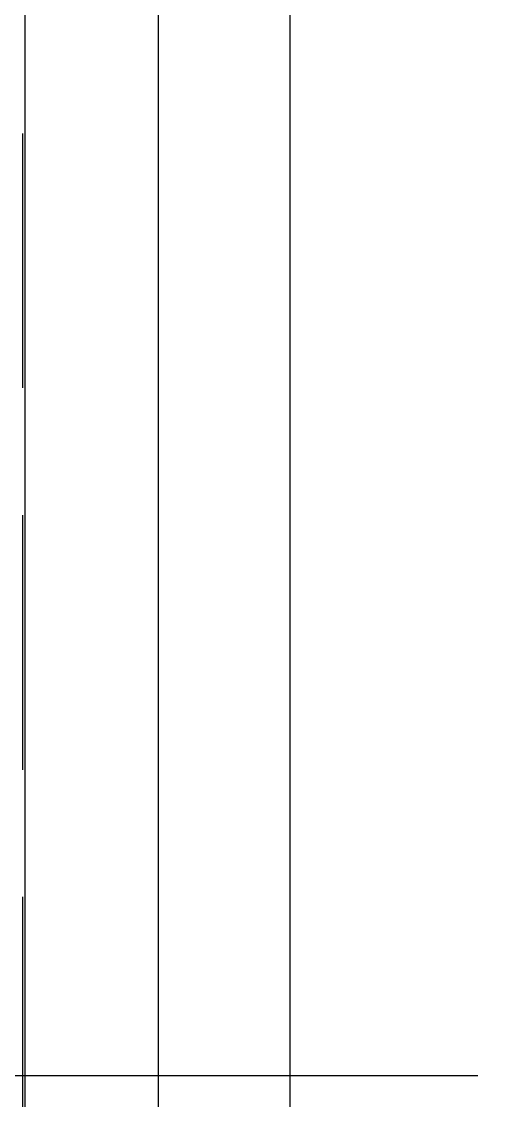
# Model space of a CAD drawing. Header units: inches. Extents: x 21 to 38546, y 13 to 15001.
# Drawn here: x 3351.69 to 3360.6, y 1371.62 to 1391.81 of the extents above; entities that cross this region are included whole.
import ezdxf

# ---------------------------------------------------------------- set-up
doc = ezdxf.new("R2010")
doc.units = ezdxf.units.IN
doc.header["$MEASUREMENT"] = 0
doc.set_wipeout_variables(frame=1)
doc.linetypes.add('DOT', pattern=[6.35, 0, -6.35])
doc.linetypes.add('IMPORT-HIDDEN2', pattern=[47.625, 31.75, -15.875])
for name, color, linetype, lineweight in [('Z_MİM_-KM-BEAM-RAY', 8, 'DOT', 25), ('Z_MİM_-KM-GLAZ', 8, 'Continuous', 25), ('Z_MİM_-KM-GLAZ-CURT', 8, 'Continuous', 25), ('Z_MİM_-KM-GLAZ-IDEN', 8, 'Continuous', 25), ('Z_MİM_-KM-RAY-1', 8, 'IMPORT-HIDDEN2', 25), ('Z_MİM_-KM-WALL-PL', 8, 'Continuous', 25), ('Z_MİM_-KM-WALL-PLASTER', 8, 'Continuous', 25)]:
    doc.layers.add(name, color=color, linetype=linetype, lineweight=lineweight)

# ---------------------------------------------------------------- blocks, each defined once
blk = doc.blocks.new('*U147')
blk.add_wipeout([(160, 5), (160, -36.5), (0, -36.5), (0, 5)])
at = {"layer": 'Z_MİM_-KM-GLAZ-CURT'}
blk.add_lwpolyline([(0, 2.5), (0, 5), (160, 5), (160, 2.5)], dxfattribs=at)
at = {"layer": 'Z_MİM_-KM-GLAZ-IDEN', "ltscale": 1.5}
blk.add_line((80, 8.522), (80, -88.522), dxfattribs=at)
at = {"layer": 'Z_MİM_-KM-RAY-1', "ltscale": 0.15}
blk.add_line((160, 0), (0, 0), dxfattribs=at)
blk = doc.blocks.new('-KM_Kiriş İzi_ZK')
at = {"layer": 'Z_MİM_-KM-BEAM-RAY'}
blk.add_line((25, 530), (25, 150), dxfattribs=at)

msp = doc.modelspace()

# ---------------------------------------------------------------- block references
at = {"layer": 'Z_MİM_-KM-GLAZ', "ltscale": 1.5, "rotation": 270}
msp.add_blockref('*U147', (3351.714, 1452.083), dxfattribs=at)

# ---------------------------------------------------------------- next in the draw order: linework, layer by layer
at = {"layer": 'Z_MİM_-KM-WALL-PL'}
msp.add_lwpolyline([(3351.758, 1132.083), (3351.758, 1512.083)], dxfattribs=at)
at = {"layer": 'Z_MİM_-KM-WALL-PLASTER'}
msp.add_lwpolyline([(3359.258, 1644.583), (3574.257, 1644.583), (3574.257, 1174.583), (3354.258, 1174.583), (3354.258, 1509.583), (3359.258, 1509.583)], close=True, dxfattribs=at)

# ---------------------------------------------------------------- next in the draw order: block references
at = {"layer": 'Z_MİM_-KM-BEAM-RAY'}
msp.add_blockref('-KM_Kiriş İzi_ZK', (3331.714, 982.083), dxfattribs=at)

doc.saveas('drawing.dxf')
